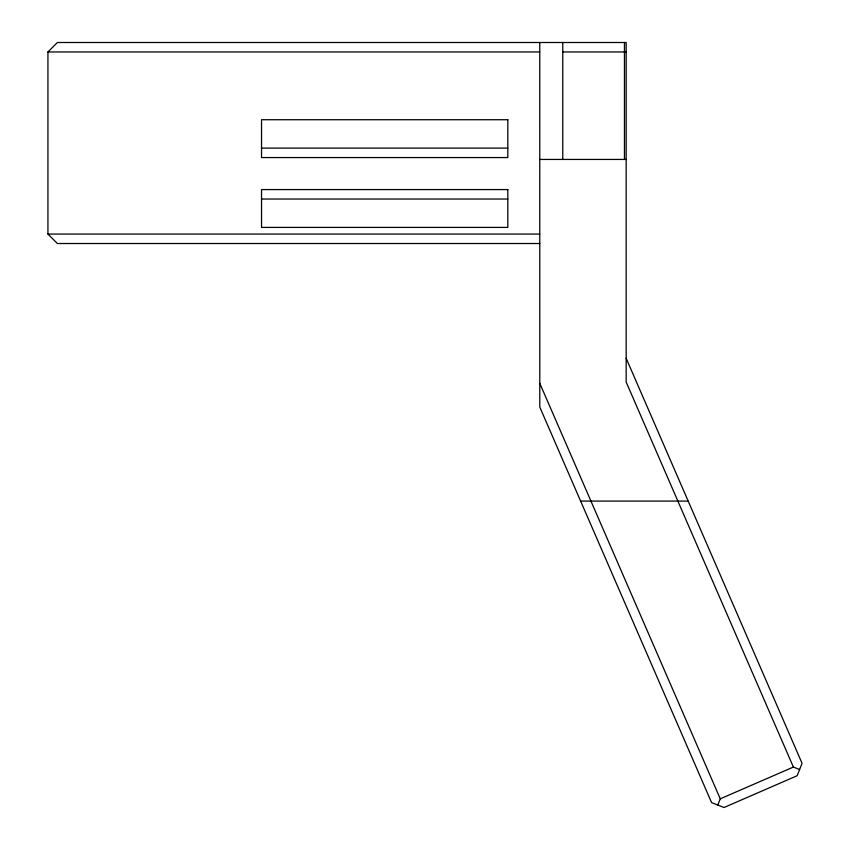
<?xml version="1.0" encoding="UTF-8"?>
<svg xmlns="http://www.w3.org/2000/svg" width="850" height="850" viewBox="0 0 850 850"><rect width="100%" height="100%" fill="white"/><g stroke="black" fill="none" stroke-linecap="round" stroke-linejoin="round"><path stroke-width="1.27" d="M717.804 805.046L720.258 798.819L539.793 383.339M539.761 243.525L57.396 243.525L47.94 234.069L47.94 51.956L57.396 42.5L626.174 42.5L626.174 382.064L793.39 767.061L799.606 769.516M720.258 798.819L793.39 767.061M47.94 51.956L539.761 51.956M562.764 51.956L626.174 51.956M261.534 148.102L507.822 148.102M539.761 159.439L626.174 159.439M261.534 199.028L507.822 199.028M47.94 234.069L539.761 234.069M580.614 501.086L688.181 501.086M626.174 358.317L802.06 763.289L797.151 775.731L724.019 807.5L711.577 802.591L539.793 407.086L539.761 42.5M624.452 42.5L624.452 159.439M562.764 42.5L562.764 159.439M507.822 119.723L261.534 119.723L261.534 157.558L507.822 157.558L507.822 119.723M507.822 189.571L261.534 189.571L261.534 227.407L507.822 227.407L507.822 189.571"/></g></svg>
